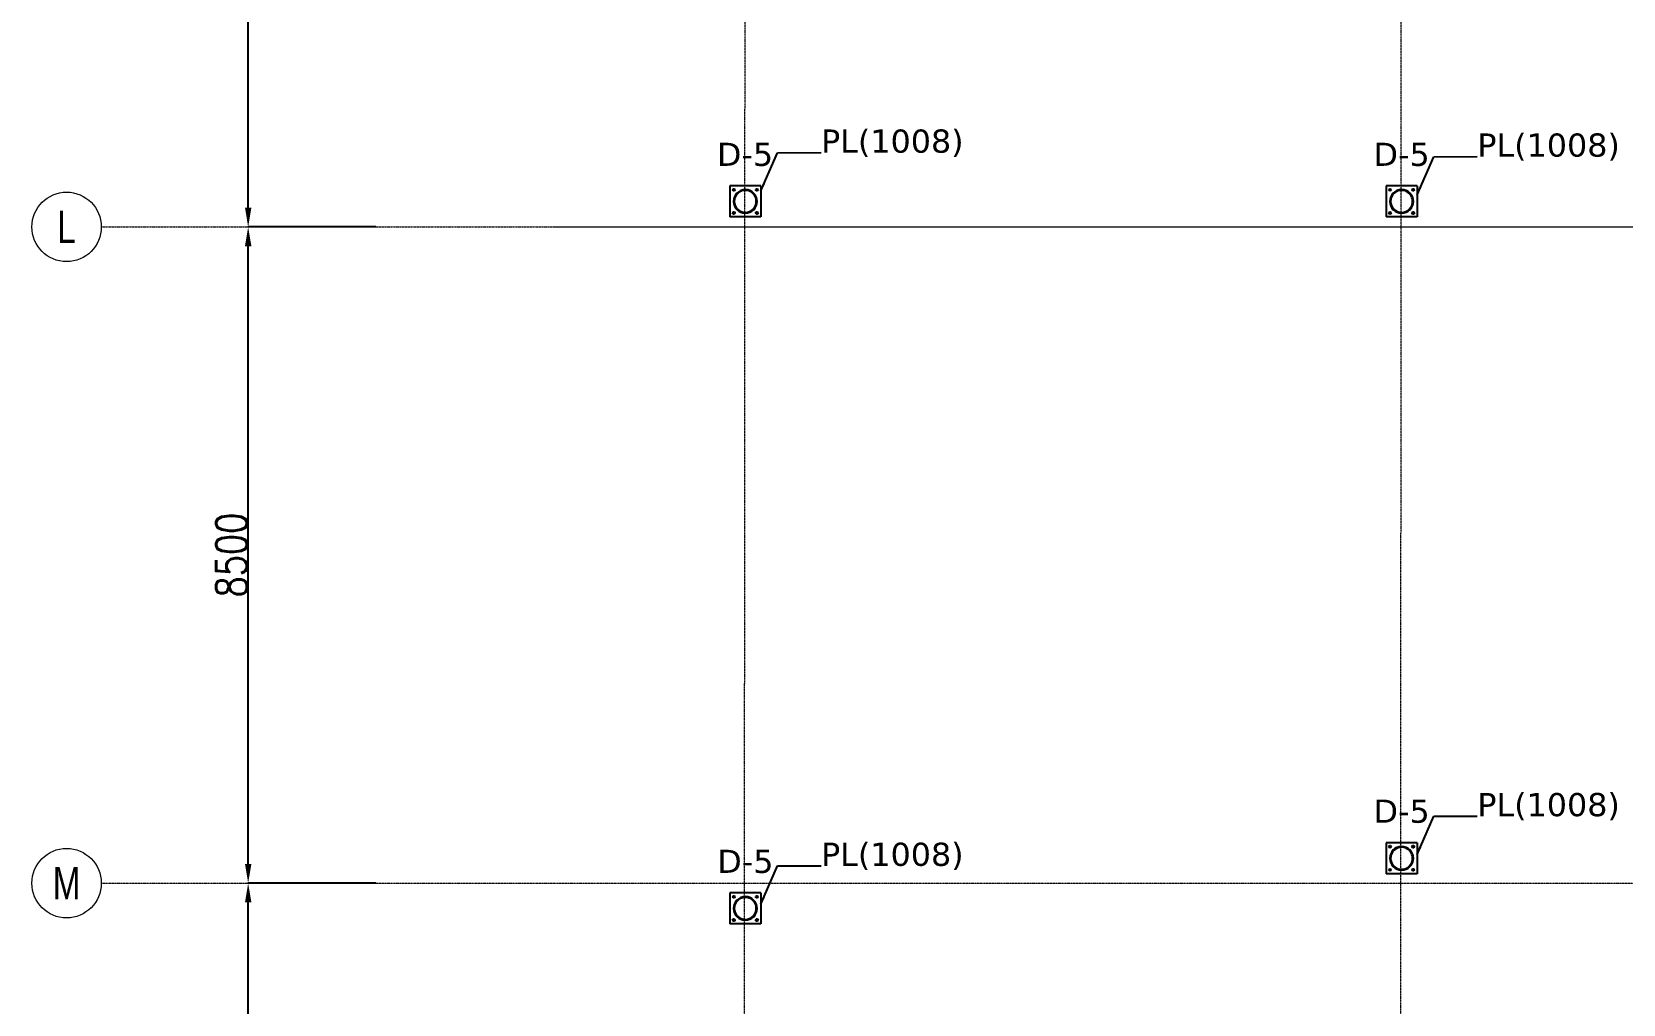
# Model space of a CAD drawing. Header units: millimetres. Extents: x -9024 to 102491, y -15825 to 35267.
# Drawn here: x -900 to 19712, y 9363 to 21957 of the extents above; entities that cross this region are included whole.
import ezdxf
from ezdxf.enums import TextEntityAlignment as Align

# ---------------------------------------------------------------- set-up
doc = ezdxf.new("R2010")
doc.units = ezdxf.units.MM
doc.linetypes.add('Grid Line', pattern=[3.33375, 1.905, -0.47625, 0.47625, -0.47625])
doc.layers.add('COTAS', color=8, linetype='Continuous')
doc.layers.add('TEXTO GENERAL', color=3, linetype='Continuous')
doc.layers.add('E_EJES', color=8, linetype='Continuous', lineweight=9)
doc.layers.add('E_EJES-1', color=8, linetype='Grid Line', lineweight=9)
doc.styles.add('CNI_COTAS', font='romans.shx', dxfattribs={"width": 0.8})
doc.styles.add('Swis721 LtCn BT_1', font='swisscl.ttf', dxfattribs={"height": 0.42})
doc.styles.add('TEXTO GENERAL', font='verdana.ttf', dxfattribs={"height": 0.9})
doc.dimstyles.new('1.3', dxfattribs={"dimscale": 0, "dimtxt": 25, "dimasz": 100, "dimexe": 4, "dimexo": 4, "dimgap": 9, "dimtad": 1, "dimdec": 0, "dimzin": 4, "dimdsep": 46, "dimtxsty": 'CNI_COTAS', "dimcen": 0, "dimclrd": 256, "dimclrt": 3, "dimadec": 0, "dimazin": 0, "dimtfac": 1, "dimtdec": 0, "dimtmove": 2, "dimatfit": 0, "dimfxl": 0.05, "dimtolj": 1, "dimtzin": 0, "dimarcsym": 0})
doc.dimstyles.new('1.5', dxfattribs={"dimscale": 0, "dimtxt": 400, "dimasz": 250, "dimexe": 4, "dimexo": 4, "dimgap": 15, "dimtad": 1, "dimdec": 0, "dimzin": 4, "dimdsep": 46, "dimtxsty": 'CNI_COTAS', "dimcen": 0, "dimclrd": 256, "dimclrt": 3, "dimadec": 0, "dimazin": 0, "dimtfac": 1, "dimtdec": 0, "dimtmove": 2, "dimatfit": 0, "dimfxl": 0.05, "dimtolj": 1, "dimtzin": 0, "dimarcsym": 0})

# ---------------------------------------------------------------- blocks, each defined once
blk = doc.blocks.new('Grid - CNI_NOMBRE EJES-372759-_26_00m_LOC COLUMNAS Y MUROS PISO 7')
at = {"layer": 'E_EJES'}
blk.add_circle((0, 0), 0.003, dxfattribs=at)
blk = doc.blocks.new('*D558')
at = {"layer": 'COTAS', "color": 0, "lineweight": -2, "transparency": 16777216}
for p, q in [((3554, 10930), (1898, 10930)), ((3554, 2430), (1898, 2430))]:
    blk.add_line(p, q, dxfattribs=at)
at = {"layer": 'COTAS', "lineweight": -2, "transparency": 16777216}
blk.add_line((1902, 2680), (1902, 10680), dxfattribs=at)
at = {"layer": 'COTAS', "transparency": 16777216}
for points in [[(1861, 10680), (1944, 10680), (1902, 10930)], [(1861, 2680), (1944, 2680), (1902, 2430)]]:
    blk.add_solid(points, dxfattribs=at)
at = {"layer": 'Defpoints', "color": 0, "transparency": 16777216}
for p in [(1902, 10930), (3558, 10930), (3558, 2430)]:
    blk.add_point(p, dxfattribs=at)
at = {"layer": 'COTAS', "color": 3, "transparency": 16777216, "insert": (1687, 6680), "char_height": 400, "attachment_point": 5, "rotation": 90, "style": 'CNI_COTAS'}
blk.add_mtext('\\A1;8500', dxfattribs=at)
blk = doc.blocks.new('*D559')
at = {"layer": 'COTAS', "color": 0, "lineweight": -2, "transparency": 16777216}
for p, q in [((3554, 19430), (1898, 19430)), ((3554, 10930), (1898, 10930))]:
    blk.add_line(p, q, dxfattribs=at)
at = {"layer": 'COTAS', "lineweight": -2, "transparency": 16777216}
blk.add_line((1902, 11180), (1902, 19180), dxfattribs=at)
at = {"layer": 'COTAS', "transparency": 16777216}
for points in [[(1861, 19180), (1944, 19180), (1902, 19430)], [(1861, 11180), (1944, 11180), (1902, 10930)]]:
    blk.add_solid(points, dxfattribs=at)
at = {"layer": 'Defpoints', "color": 0, "transparency": 16777216}
for p in [(1902, 19430), (3558, 19430), (3558, 10930)]:
    blk.add_point(p, dxfattribs=at)
at = {"layer": 'COTAS', "color": 3, "transparency": 16777216, "insert": (1687, 15180), "char_height": 400, "attachment_point": 5, "rotation": 90, "style": 'CNI_COTAS'}
blk.add_mtext('\\A1;8500', dxfattribs=at)
blk = doc.blocks.new('*D560')
at = {"layer": 'COTAS', "color": 0, "lineweight": -2, "transparency": 16777216}
for p, q in [((3554, 27930), (1898, 27930)), ((3554, 19430), (1898, 19430))]:
    blk.add_line(p, q, dxfattribs=at)
at = {"layer": 'COTAS', "lineweight": -2, "transparency": 16777216}
blk.add_line((1902, 19680), (1902, 27680), dxfattribs=at)
at = {"layer": 'COTAS', "transparency": 16777216}
for points in [[(1861, 27680), (1944, 27680), (1902, 27930)], [(1861, 19680), (1944, 19680), (1902, 19430)]]:
    blk.add_solid(points, dxfattribs=at)
at = {"layer": 'Defpoints', "color": 0, "transparency": 16777216}
for p in [(1902, 27930), (3558, 27930), (3558, 19430)]:
    blk.add_point(p, dxfattribs=at)
at = {"layer": 'COTAS', "color": 3, "transparency": 16777216, "insert": (1687, 23680), "char_height": 400, "attachment_point": 5, "rotation": 90, "style": 'CNI_COTAS'}
blk.add_mtext('\\A1;8500', dxfattribs=at)

msp = doc.modelspace()

# ---------------------------------------------------------------- hatches: boundary and pattern name
at = {"linetype": 'Continuous'}
h = msp.add_hatch(color=96, dxfattribs=at)
h.paths.add_polyline_path([(8493.9, 19760), (8490.9, 19789.8), (8482.3, 19818.4), (8468.2, 19844.8), (8449.2, 19867.9), (8426.1, 19886.8), (8399.7, 19900.9), (8371.1, 19909.6), (8341.4, 19912.5), (8311.6, 19909.6), (8283, 19900.9), (8256.7, 19886.8), (8233.5, 19867.9), (8214.6, 19844.8), (8200.5, 19818.4), (8191.8, 19789.8), (8188.9, 19760), (8191.8, 19730.3), (8200.5, 19701.7), (8214.6, 19675.3), (8233.5, 19652.2), (8256.7, 19633.2), (8283, 19619.1), (8311.6, 19610.5), (8341.4, 19607.5), (8371.1, 19610.5), (8399.7, 19619.1), (8426.1, 19633.2), (8449.2, 19652.2), (8468.2, 19675.3), (8482.3, 19701.7), (8490.9, 19730.3)])
h.paths.add_polyline_path([(8473, 19705.5), (8459.9, 19680.9), (8442.1, 19659.3), (8420.5, 19641.5), (8395.9, 19628.4), (8369.2, 19620.3), (8341.4, 19617.5), (8313.6, 19620.3), (8286.8, 19628.4), (8262.2, 19641.5), (8240.6, 19659.3), (8222.9, 19680.9), (8209.7, 19705.5), (8201.6, 19732.2), (8198.9, 19760), (8201.6, 19787.8), (8209.7, 19814.6), (8222.9, 19839.2), (8240.6, 19860.8), (8262.2, 19878.5), (8286.8, 19891.7), (8313.6, 19899.8), (8341.4, 19902.5), (8369.2, 19899.8), (8395.9, 19891.7), (8420.5, 19878.5), (8442.1, 19860.8), (8459.9, 19839.2), (8473, 19814.6), (8481.1, 19787.8), (8483.9, 19760), (8481.1, 19732.2)])
h = msp.add_hatch(color=96, dxfattribs=at)
h.paths.add_polyline_path([(16993.9, 19760), (16990.9, 19789.8), (16982.3, 19818.4), (16968.2, 19844.8), (16949.2, 19867.9), (16926.1, 19886.8), (16899.7, 19900.9), (16871.1, 19909.6), (16841.4, 19912.5), (16811.6, 19909.6), (16783, 19900.9), (16756.7, 19886.8), (16733.5, 19867.9), (16714.6, 19844.8), (16700.5, 19818.4), (16691.8, 19789.8), (16688.9, 19760), (16691.8, 19730.3), (16700.5, 19701.7), (16714.6, 19675.3), (16733.5, 19652.2), (16756.7, 19633.2), (16783, 19619.1), (16811.6, 19610.5), (16841.4, 19607.5), (16871.1, 19610.5), (16899.7, 19619.1), (16926.1, 19633.2), (16949.2, 19652.2), (16968.2, 19675.3), (16982.3, 19701.7), (16990.9, 19730.3)])
h.paths.add_polyline_path([(16973, 19705.5), (16959.9, 19680.9), (16942.1, 19659.3), (16920.5, 19641.5), (16895.9, 19628.4), (16869.2, 19620.3), (16841.4, 19617.5), (16813.6, 19620.3), (16786.8, 19628.4), (16762.2, 19641.5), (16740.6, 19659.3), (16722.9, 19680.9), (16709.7, 19705.5), (16701.6, 19732.2), (16698.9, 19760), (16701.6, 19787.8), (16709.7, 19814.6), (16722.9, 19839.2), (16740.6, 19860.8), (16762.2, 19878.5), (16786.8, 19891.7), (16813.6, 19899.8), (16841.4, 19902.5), (16869.2, 19899.8), (16895.9, 19891.7), (16920.5, 19878.5), (16942.1, 19860.8), (16959.9, 19839.2), (16973, 19814.6), (16981.1, 19787.8), (16983.9, 19760), (16981.1, 19732.2)])
h = msp.add_hatch(color=96, dxfattribs=at)
h.paths.add_polyline_path([(16993.9, 11252.5), (16990.9, 11282.3), (16982.3, 11310.9), (16968.2, 11337.2), (16949.2, 11360.4), (16926.1, 11379.3), (16899.7, 11393.4), (16871.1, 11402.1), (16841.4, 11405), (16811.6, 11402.1), (16783, 11393.4), (16756.7, 11379.3), (16733.5, 11360.4), (16714.6, 11337.2), (16700.5, 11310.9), (16691.8, 11282.3), (16688.9, 11252.5), (16691.8, 11222.8), (16700.5, 11194.2), (16714.6, 11167.8), (16733.5, 11144.7), (16756.7, 11125.7), (16783, 11111.6), (16811.6, 11103), (16841.4, 11100), (16871.1, 11103), (16899.7, 11111.6), (16926.1, 11125.7), (16949.2, 11144.7), (16968.2, 11167.8), (16982.3, 11194.2), (16990.9, 11222.8)])
h.paths.add_polyline_path([(16973, 11198), (16959.9, 11173.4), (16942.1, 11151.8), (16920.5, 11134), (16895.9, 11120.9), (16869.2, 11112.8), (16841.4, 11110), (16813.6, 11112.8), (16786.8, 11120.9), (16762.2, 11134), (16740.6, 11151.8), (16722.9, 11173.4), (16709.7, 11198), (16701.6, 11224.7), (16698.9, 11252.5), (16701.6, 11280.3), (16709.7, 11307.1), (16722.9, 11331.7), (16740.6, 11353.3), (16762.2, 11371), (16786.8, 11384.2), (16813.6, 11392.3), (16841.4, 11395), (16869.2, 11392.3), (16895.9, 11384.2), (16920.5, 11371), (16942.1, 11353.3), (16959.9, 11331.7), (16973, 11307.1), (16981.1, 11280.3), (16983.9, 11252.5), (16981.1, 11224.7)])
h = msp.add_hatch(color=96, dxfattribs=at)
h.paths.add_polyline_path([(8493.9, 10602.9), (8490.9, 10632.7), (8482.3, 10661.3), (8468.2, 10687.6), (8449.2, 10710.7), (8426.1, 10729.7), (8399.7, 10743.8), (8371.1, 10752.5), (8341.4, 10755.4), (8311.6, 10752.5), (8283, 10743.8), (8256.7, 10729.7), (8233.5, 10710.7), (8214.6, 10687.6), (8200.5, 10661.3), (8191.8, 10632.7), (8188.9, 10602.9), (8191.8, 10573.1), (8200.5, 10544.5), (8214.6, 10518.2), (8233.5, 10495.1), (8256.7, 10476.1), (8283, 10462), (8311.6, 10453.3), (8341.4, 10450.4), (8371.1, 10453.3), (8399.7, 10462), (8426.1, 10476.1), (8449.2, 10495.1), (8468.2, 10518.2), (8482.3, 10544.5), (8490.9, 10573.1)])
h.paths.add_polyline_path([(8473, 10548.4), (8459.9, 10523.7), (8442.1, 10502.1), (8420.5, 10484.4), (8395.9, 10471.2), (8369.2, 10463.1), (8341.4, 10460.4), (8313.6, 10463.1), (8286.8, 10471.2), (8262.2, 10484.4), (8240.6, 10502.1), (8222.9, 10523.7), (8209.7, 10548.4), (8201.6, 10575.1), (8198.9, 10602.9), (8201.6, 10630.7), (8209.7, 10657.4), (8222.9, 10682.1), (8240.6, 10703.7), (8262.2, 10721.4), (8286.8, 10734.6), (8313.6, 10742.7), (8341.4, 10745.4), (8369.2, 10742.7), (8395.9, 10734.6), (8420.5, 10721.4), (8442.1, 10703.7), (8459.9, 10682.1), (8473, 10657.4), (8481.1, 10630.7), (8483.9, 10602.9), (8481.1, 10575.1)])

# ---------------------------------------------------------------- linework, layer by layer
at = {"color": 2, "linetype": 'Continuous'}
for p, q in [((8541.4, 19960), (8141.4, 19960)), ((8141.4, 19960), (8141.4, 19560)), ((8541.4, 19960), (8541.4, 19560)), ((17041.4, 19960), (16641.4, 19960)), ((16641.4, 19960), (16641.4, 19560)), ((17041.4, 19960), (17041.4, 19560)), ((8541.4, 19560), (8141.4, 19560)), ((17041.4, 19560), (16641.4, 19560)), ((17041.4, 11452.5), (16641.4, 11452.5)), ((16641.4, 11452.5), (16641.4, 11052.5)), ((17041.4, 11452.5), (17041.4, 11052.5)), ((17041.4, 11052.5), (16641.4, 11052.5)), ((8541.4, 10802.9), (8141.4, 10802.9)), ((8141.4, 10802.9), (8141.4, 10402.9)), ((8541.4, 10802.9), (8541.4, 10402.9)), ((8541.4, 10402.9), (8141.4, 10402.9))]:
    msp.add_line(p, q, dxfattribs=at)
at = {"color": 7, "linetype": 'Continuous'}
for p, q in [((8175.8, 19910), (8183.6, 19923.5)), ((8183.6, 19896.5), (8175.8, 19910)), ((8183.6, 19923.5), (8199.2, 19923.5)), ((8199.2, 19896.5), (8183.6, 19896.5)), ((8199.2, 19923.5), (8207, 19910)), ((8207, 19910), (8199.2, 19896.5)), ((8475.8, 19910), (8483.6, 19923.5)), ((8483.6, 19896.5), (8475.8, 19910)), ((8483.6, 19923.5), (8499.2, 19923.5)), ((8499.2, 19896.5), (8483.6, 19896.5)), ((8499.2, 19923.5), (8507, 19910)), ((8507, 19910), (8499.2, 19896.5)), ((16675.8, 19910), (16683.6, 19923.5)), ((16683.6, 19896.5), (16675.8, 19910)), ((16683.6, 19923.5), (16699.2, 19923.5)), ((16699.2, 19896.5), (16683.6, 19896.5)), ((16699.2, 19923.5), (16707, 19910)), ((16707, 19910), (16699.2, 19896.5)), ((16975.8, 19910), (16983.6, 19923.5)), ((16983.6, 19896.5), (16975.8, 19910)), ((16983.6, 19923.5), (16999.2, 19923.5)), ((16999.2, 19896.5), (16983.6, 19896.5)), ((16999.2, 19923.5), (17007, 19910)), ((17007, 19910), (16999.2, 19896.5)), ((8175.8, 19610), (8183.6, 19623.5)), ((8183.6, 19596.5), (8175.8, 19610)), ((8183.6, 19623.5), (8199.2, 19623.5)), ((8199.2, 19596.5), (8183.6, 19596.5)), ((8199.2, 19623.5), (8207, 19610)), ((8207, 19610), (8199.2, 19596.5)), ((8475.8, 19610), (8483.6, 19623.5)), ((8483.6, 19596.5), (8475.8, 19610)), ((8483.6, 19623.5), (8499.2, 19623.5)), ((8499.2, 19596.5), (8483.6, 19596.5)), ((8499.2, 19623.5), (8507, 19610)), ((8507, 19610), (8499.2, 19596.5)), ((16675.8, 19610), (16683.6, 19623.5)), ((16683.6, 19596.5), (16675.8, 19610)), ((16683.6, 19623.5), (16699.2, 19623.5)), ((16699.2, 19596.5), (16683.6, 19596.5)), ((16699.2, 19623.5), (16707, 19610)), ((16707, 19610), (16699.2, 19596.5)), ((16975.8, 19610), (16983.6, 19623.5)), ((16983.6, 19596.5), (16975.8, 19610)), ((16983.6, 19623.5), (16999.2, 19623.5)), ((16999.2, 19596.5), (16983.6, 19596.5)), ((16999.2, 19623.5), (17007, 19610)), ((17007, 19610), (16999.2, 19596.5)), ((16675.8, 11402.5), (16683.6, 11416)), ((16683.6, 11389), (16675.8, 11402.5)), ((16683.6, 11416), (16699.2, 11416)), ((16699.2, 11389), (16683.6, 11389)), ((16699.2, 11416), (16707, 11402.5)), ((16707, 11402.5), (16699.2, 11389)), ((16975.8, 11402.5), (16983.6, 11416)), ((16983.6, 11389), (16975.8, 11402.5)), ((16983.6, 11416), (16999.2, 11416)), ((16999.2, 11389), (16983.6, 11389)), ((16999.2, 11416), (17007, 11402.5)), ((17007, 11402.5), (16999.2, 11389)), ((16675.8, 11102.5), (16683.6, 11116)), ((16683.6, 11089), (16675.8, 11102.5)), ((16683.6, 11116), (16699.2, 11116)), ((16699.2, 11089), (16683.6, 11089)), ((16699.2, 11116), (16707, 11102.5)), ((16707, 11102.5), (16699.2, 11089)), ((16975.8, 11102.5), (16983.6, 11116)), ((16983.6, 11089), (16975.8, 11102.5)), ((16983.6, 11116), (16999.2, 11116)), ((16999.2, 11089), (16983.6, 11089)), ((16999.2, 11116), (17007, 11102.5)), ((17007, 11102.5), (16999.2, 11089)), ((8175.8, 10752.9), (8183.6, 10766.4)), ((8183.6, 10739.4), (8175.8, 10752.9)), ((8183.6, 10766.4), (8199.2, 10766.4)), ((8199.2, 10739.4), (8183.6, 10739.4)), ((8199.2, 10766.4), (8207, 10752.9)), ((8207, 10752.9), (8199.2, 10739.4)), ((8475.8, 10752.9), (8483.6, 10766.4)), ((8483.6, 10739.4), (8475.8, 10752.9)), ((8483.6, 10766.4), (8499.2, 10766.4)), ((8499.2, 10739.4), (8483.6, 10739.4)), ((8499.2, 10766.4), (8507, 10752.9)), ((8507, 10752.9), (8499.2, 10739.4)), ((8175.8, 10452.9), (8183.6, 10466.4)), ((8183.6, 10439.4), (8175.8, 10452.9)), ((8183.6, 10466.4), (8199.2, 10466.4)), ((8199.2, 10439.4), (8183.6, 10439.4)), ((8199.2, 10466.4), (8207, 10452.9)), ((8207, 10452.9), (8199.2, 10439.4)), ((8475.8, 10452.9), (8483.6, 10466.4)), ((8483.6, 10439.4), (8475.8, 10452.9)), ((8483.6, 10466.4), (8499.2, 10466.4)), ((8499.2, 10439.4), (8483.6, 10439.4)), ((8499.2, 10466.4), (8507, 10452.9)), ((8507, 10452.9), (8499.2, 10439.4))]:
    msp.add_line(p, q, dxfattribs=at)
at = {"color": 2, "linetype": 'Continuous'}
for centre, radius, start, end in [((8341.4, 19760), 152.5, 11.25, 191.25), ((8341.4, 19760), 152.5, 191.25, 11.25), ((8341.4, 19760), 142.5, 168.75, 348.75), ((8341.4, 19760), 142.5, 348.75, 168.75), ((16841.4, 19760), 152.5, 11.25, 191.25), ((16841.4, 19760), 152.5, 191.25, 11.25), ((16841.4, 19760), 142.5, 168.75, 348.75), ((16841.4, 19760), 142.5, 348.75, 168.75), ((16841.4, 11252.5), 152.5, 11.25, 191.25), ((16841.4, 11252.5), 142.5, 348.75, 168.75), ((16841.4, 11252.5), 152.5, 191.25, 11.25), ((16841.4, 11252.5), 142.5, 168.75, 348.75), ((8341.4, 10602.9), 152.5, 11.25, 191.25), ((8341.4, 10602.9), 142.5, 348.75, 168.75), ((8341.4, 10602.9), 152.5, 191.25, 11.25), ((8341.4, 10602.9), 142.5, 168.75, 348.75)]:
    msp.add_arc(centre, radius, start, end, dxfattribs=at)
at = {"layer": 'E_EJES-1'}
for p, q in [((8323.7, -2568.2), (8344.7, 33650.2)), ((16823.7, -2568.2), (16844.7, 33650.2)), ((0, 19430), (101591.4, 19430)), ((5880.1, 19430), (95592.3, 19430)), ((0, 10930), (101591.4, 10930)), ((0, 10930), (95592.3, 10930))]:
    msp.add_line(p, q, dxfattribs=at)

# ---------------------------------------------------------------- block references
at = {"layer": 'E_EJES', "xscale": 150000.000000001, "yscale": 150000.000000001, "zscale": 150000.000000001}
for p, rotation in [((-450, 19430), 269.9999999999995), ((-450, 10930), 269.9999999999994)]:
    msp.add_blockref('Grid - CNI_NOMBRE EJES-372759-_26_00m_LOC COLUMNAS Y MUROS PISO 7', p, dxfattribs=dict(at, rotation=rotation))

# ---------------------------------------------------------------- texts
at = {"layer": 'E_EJES', "style": 'Swis721 LtCn BT_1'}
for s, p in [('L', (-450, 19430)), ('M', (-450, 10930))]:
    msp.add_text(s, height=420, dxfattribs=at).set_placement(p, align=Align.MIDDLE_CENTER)
at = {"layer": 'TEXTO GENERAL', "color": 3, "style": 'TEXTO GENERAL'}
for p in [(9322.8, 20391.5), (17822.8, 20340), (17822.8, 11797.5), (9322.8, 11154.2)]:
    msp.add_text('PL(1008)', height=300, dxfattribs=at).set_placement(p)
for p in [(8337.5, 20370.2), (16842.1, 20370.2), (16842.1, 11862.7), (8342.1, 11213)]:
    msp.add_text('D-5', height=300, dxfattribs=at).set_placement(p, align=Align.MIDDLE_CENTER)

# ---------------------------------------------------------------- dimensions: what is measured, and where the dimension line sits
at = {"layer": 'COTAS'}
for base, p1, p2, picture, middle in [((1902.2, 27930), (3558.3, 19430), (3558.3, 27930), '*D560', (1687.2, 23680)), ((1902.2, 19430), (3558.3, 10930), (3558.3, 19430), '*D559', (1687.2, 15180)), ((1902.2, 10930), (3558.3, 2430), (3558.3, 10930), '*D558', (1687.2, 6680))]:
    dim = msp.add_linear_dim(base=base, p1=p1, p2=p2, angle=270, dimstyle='1.5', override={"dimscale": 1}, dxfattribs=at)
    dim.commit()
    dim.dimension.update_dxf_attribs({"geometry": picture, "text_midpoint": middle})

# ---------------------------------------------------------------- leaders
for points in [[(8541.4, 19896.2), (8757.8, 20391.1), (9322.8, 20391.5)], [(17041.4, 19844.7), (17257.8, 20339.6), (17822.8, 20340)], [(17041.4, 11302.2), (17257.8, 11797.1), (17822.8, 11797.5)], [(8541.4, 10658.9), (8757.8, 11153.8), (9322.8, 11154.2)]]:
    msp.add_leader(points, dimstyle='1.3', override={"dimscale": 1}, dxfattribs=at)

doc.saveas('drawing.dxf')
